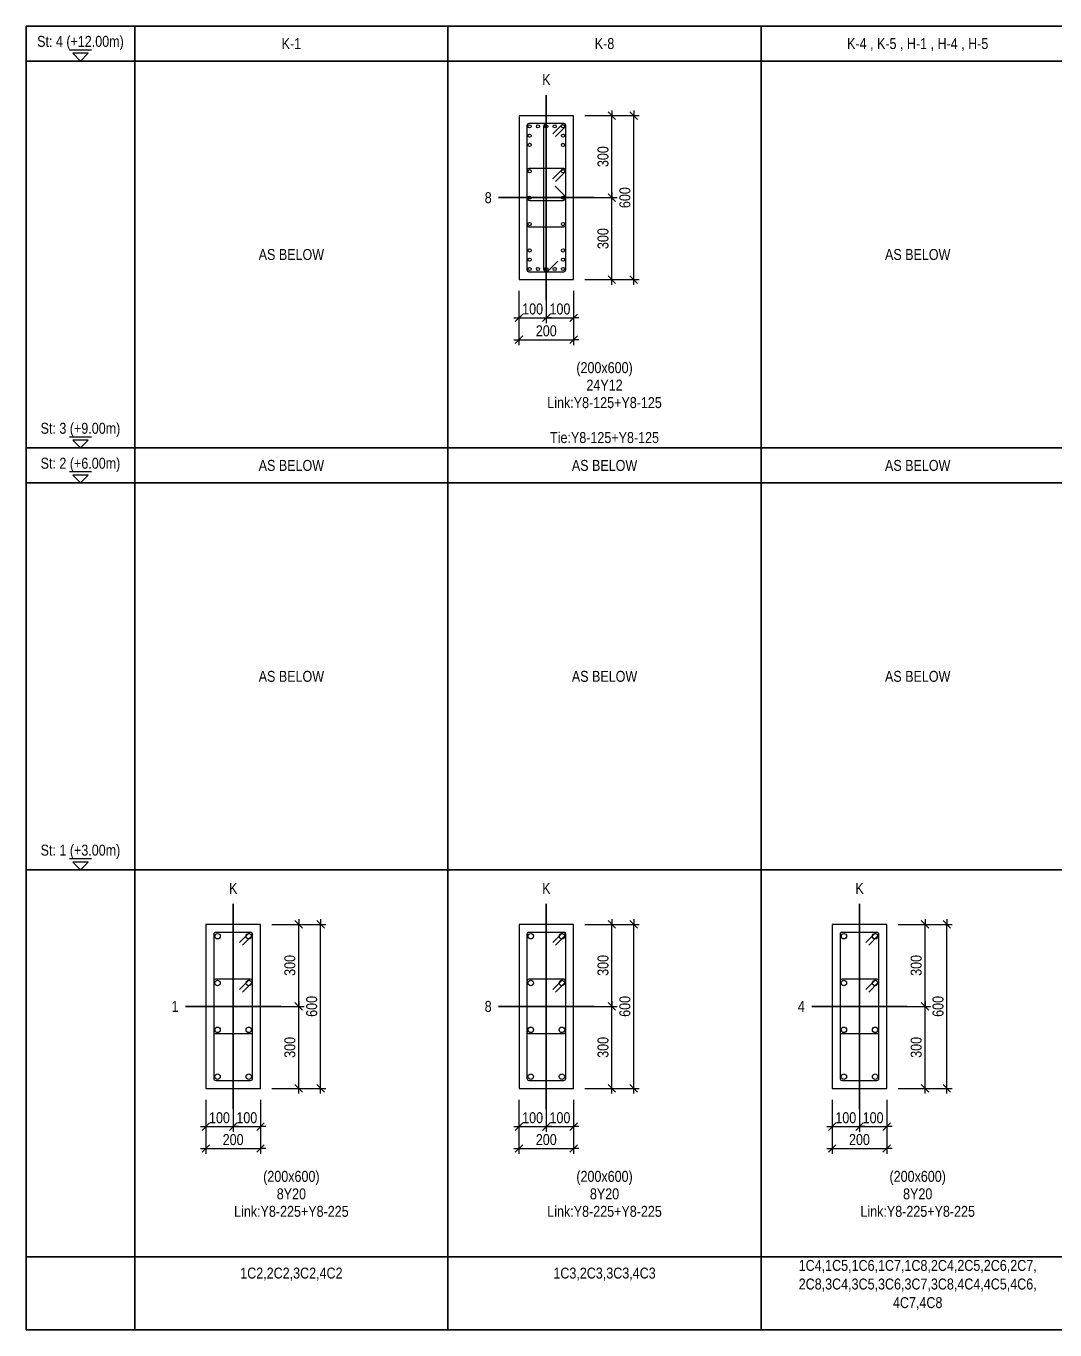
# Model space of a CAD drawing. Extents: x 0 to 206258, y -403073 to 0.
# Drawn here: x 12605 to 22017, y -175704 to -163774 of the extents above; entities that cross this region are included whole.
import ezdxf
from ezdxf.enums import TextEntityAlignment as Align
from ezdxf.lldxf.tags import DXFTag

# ---------------------------------------------------------------- set-up
doc = ezdxf.new("R2010")
doc.units = 0
doc.header["$LTSCALE"] = 1000
for name, color, linetype in [('Axis Line(Dir 1)', 8, 'CENTER2'), ('Axis Line(Dir 2)', 150, 'CENTER2'), ('Column Line(D)', 1, 'Continuous'), ('Dimension Line', 5, 'Continuous'), ('Dimension Text', 5, 'Continuous'), ('Link Line', 3, 'Continuous'), ('Rebar Label', 6, 'Continuous'), ('Rebar Line', 7, 'Continuous'), ('Top Rebar Line', 7, 'Continuous')]:
    doc.layers.add(name, color=color, linetype=linetype)
for name, color, linetype, true_color in [('Column Size Label (D)', 94, 'Continuous', 0x008100), ('Level Mark Line', 253, 'Continuous', 0x828282), ('Level Mark Text', 253, 'Continuous', 0x828282)]:
    doc.layers.add(name, color=color, linetype=linetype, true_color=true_color)
doc.styles.add('Column Size Label (D)', font='ARIALN.TTF', dxfattribs={"height": 100})
doc.styles.add('Dimension Text', font='ARIALN.TTF', dxfattribs={"height": 100})
doc.styles.add('Level Mark Text', font='ARIALN.TTF', dxfattribs={"height": 100})
doc.styles.add('Rebar Label', font='ARIALN.TTF', dxfattribs={"height": 100})
tags = doc.linetypes.add('CENTER2', pattern=[1.125, 0.75, -0.125, 0.125, -0.125]).pattern_tags.tags
tags[10:11] = [DXFTag(74, 4), DXFTag(75, 0), DXFTag(340, '0'), DXFTag(46, 0.0), DXFTag(50, 0.0), DXFTag(44, 0.0), DXFTag(45, 0.0)]
tags[8:9] = [DXFTag(74, 4), DXFTag(75, 0), DXFTag(340, '0'), DXFTag(46, 0.0), DXFTag(50, 0.0), DXFTag(44, 0.0), DXFTag(45, 0.0)]
tags[6:7] = [DXFTag(74, 4), DXFTag(75, 0), DXFTag(340, '0'), DXFTag(46, 0.0), DXFTag(50, 0.0), DXFTag(44, 0.0), DXFTag(45, 0.0)]
tags[4:5] = [DXFTag(74, 4), DXFTag(75, 0), DXFTag(340, '0'), DXFTag(46, 0.0), DXFTag(50, 0.0), DXFTag(44, 0.0), DXFTag(45, 0.0)]
doc.dimstyles.new('COLUMNSCH', dxfattribs={"dimtxt": 100, "dimasz": 30, "dimexe": 48.3, "dimexo": 103.5, "dimgap": 30, "dimtad": 1, "dimtoh": 1, "dimdec": 1, "dimlfac": 0.4, "dimdsep": 46, "dimtxsty": 'Dimension Text', "dimblk": 'PCDIM_TICK', "dimcen": 0.09, "dimclrd": 5, "dimclre": 5, "dimclrt": 5, "dimadec": 1, "dimazin": 0, "dimtp": 1, "dimtm": 1, "dimtfac": 1, "dimtdec": 4, "dimtofl": 0, "dimtmove": 0, "dimatfit": 3, "dimfxl": 1, "dimtolj": 1, "dimtzin": 0, "dimarcsym": 0})

# ---------------------------------------------------------------- blocks, each defined once
blk = doc.blocks.new('PCDIM_TICK')
at = {"layer": 'Dimension Line', "color": 0, "transparency": 33554687}
for p, q in [((1.15, 1.15), (-1.15, -1.15)), ((1.61, 0), (0, 0))]:
    blk.add_line(p, q, dxfattribs=at)
blk = doc.blocks.new('*U2508')
at = {"layer": 'Dimension Line', "color": 5, "true_color": 0x0000ff, "transparency": 16777216}
for p, q in [((17114, -166198), (17114, -166493)), ((17364, -166198), (17364, -166493)), ((17114, -166444), (17364, -166444))]:
    blk.add_line(p, q, dxfattribs=at)
at = {"layer": 'Dimension Line', "color": 5, "true_color": 0x0000ff, "transparency": 16777216, "xscale": 30, "yscale": 30, "rotation": 180.0000000000004}
blk.add_blockref('PCDIM_TICK', (17114, -166444), dxfattribs=at)
at = {"layer": 'Dimension Line', "color": 5, "true_color": 0x0000ff, "transparency": 16777216, "xscale": 30, "yscale": 30}
blk.add_blockref('PCDIM_TICK', (17364, -166444), dxfattribs=at)
at = {"layer": 'Dimension Line', "color": 5, "true_color": 0x0000ff, "transparency": 16777216, "insert": (17239, -166414), "char_height": 100, "width": 173.93, "attachment_point": 8, "style": 'Dimension Text'}
blk.add_mtext('100', dxfattribs=at)
blk = doc.blocks.new('*U2509')
at = {"layer": 'Dimension Line', "color": 5, "true_color": 0x0000ff, "transparency": 16777216}
for p, q in [((17364, -166198), (17364, -166493)), ((17614, -166198), (17614, -166493)), ((17364, -166444), (17614, -166444))]:
    blk.add_line(p, q, dxfattribs=at)
at = {"layer": 'Dimension Line', "color": 5, "true_color": 0x0000ff, "transparency": 16777216, "xscale": 30, "yscale": 30, "rotation": 180.0000000000004}
blk.add_blockref('PCDIM_TICK', (17364, -166444), dxfattribs=at)
at = {"layer": 'Dimension Line', "color": 5, "true_color": 0x0000ff, "transparency": 16777216, "xscale": 30, "yscale": 30}
blk.add_blockref('PCDIM_TICK', (17614, -166444), dxfattribs=at)
at = {"layer": 'Dimension Line', "color": 5, "true_color": 0x0000ff, "transparency": 16777216, "insert": (17489, -166414), "char_height": 100, "width": 173.93, "attachment_point": 8, "style": 'Dimension Text'}
blk.add_mtext('100', dxfattribs=at)
blk = doc.blocks.new('*U2510')
at = {"layer": 'Dimension Line', "color": 5, "true_color": 0x0000ff, "transparency": 16777216}
for p, q in [((17114, -166198), (17114, -166693)), ((17614, -166198), (17614, -166693)), ((17114, -166644), (17614, -166644))]:
    blk.add_line(p, q, dxfattribs=at)
at = {"layer": 'Dimension Line', "color": 5, "true_color": 0x0000ff, "transparency": 16777216, "xscale": 30, "yscale": 30, "rotation": 180.0000000000004}
blk.add_blockref('PCDIM_TICK', (17114, -166644), dxfattribs=at)
at = {"layer": 'Dimension Line', "color": 5, "true_color": 0x0000ff, "transparency": 16777216, "xscale": 30, "yscale": 30}
blk.add_blockref('PCDIM_TICK', (17614, -166644), dxfattribs=at)
at = {"layer": 'Dimension Line', "color": 5, "true_color": 0x0000ff, "transparency": 16777216, "insert": (17364, -166614), "char_height": 100, "width": 182.77, "attachment_point": 8, "style": 'Dimension Text'}
blk.add_mtext('200', dxfattribs=at)
blk = doc.blocks.new('*U2511')
at = {"layer": 'Dimension Line', "color": 5, "true_color": 0x0000ff, "transparency": 16777216}
for p, q in [((17718, -165344), (18013, -165344)), ((17964, -166094), (17964, -165344)), ((17718, -166094), (18013, -166094))]:
    blk.add_line(p, q, dxfattribs=at)
at = {"layer": 'Dimension Line', "color": 5, "true_color": 0x0000ff, "transparency": 16777216, "xscale": 30, "yscale": 30}
for p, rotation in [((17964, -165344), 89.99999999999447), ((17964, -166094), 269.9999999999834)]:
    blk.add_blockref('PCDIM_TICK', p, dxfattribs=dict(at, rotation=rotation))
at = {"layer": 'Dimension Line', "color": 5, "true_color": 0x0000ff, "transparency": 16777216, "insert": (17934, -165719), "char_height": 100, "width": 181.5, "attachment_point": 8, "rotation": 90, "style": 'Dimension Text'}
blk.add_mtext('300', dxfattribs=at)
blk = doc.blocks.new('*U2512')
at = {"layer": 'Dimension Line', "color": 5, "true_color": 0x0000ff, "transparency": 16777216}
for p, q in [((17718, -164594), (18013, -164594)), ((17964, -165344), (17964, -164594)), ((17718, -165344), (18013, -165344))]:
    blk.add_line(p, q, dxfattribs=at)
at = {"layer": 'Dimension Line', "color": 5, "true_color": 0x0000ff, "transparency": 16777216, "xscale": 30, "yscale": 30}
for p, rotation in [((17964, -164594), 89.99999999999447), ((17964, -165344), 269.9999999999834)]:
    blk.add_blockref('PCDIM_TICK', p, dxfattribs=dict(at, rotation=rotation))
at = {"layer": 'Dimension Line', "color": 5, "true_color": 0x0000ff, "transparency": 16777216, "insert": (17934, -164969), "char_height": 100, "width": 181.5, "attachment_point": 8, "rotation": 90, "style": 'Dimension Text'}
blk.add_mtext('300', dxfattribs=at)
blk = doc.blocks.new('*U2513')
at = {"layer": 'Dimension Line', "color": 5, "true_color": 0x0000ff, "transparency": 16777216}
for p, q in [((17718, -164594), (18213, -164594)), ((18164, -166094), (18164, -164594)), ((17718, -166094), (18213, -166094))]:
    blk.add_line(p, q, dxfattribs=at)
at = {"layer": 'Dimension Line', "color": 5, "true_color": 0x0000ff, "transparency": 16777216, "xscale": 30, "yscale": 30}
for p, rotation in [((18164, -164594), 89.99999999999447), ((18164, -166094), 269.9999999999834)]:
    blk.add_blockref('PCDIM_TICK', p, dxfattribs=dict(at, rotation=rotation))
at = {"layer": 'Dimension Line', "color": 5, "true_color": 0x0000ff, "transparency": 16777216, "insert": (18134, -165344), "char_height": 100, "width": 181.97, "attachment_point": 8, "rotation": 90, "style": 'Dimension Text'}
blk.add_mtext('600', dxfattribs=at)
blk = doc.blocks.new('*U2526')
at = {"layer": 'Dimension Line', "color": 5, "true_color": 0x0000ff, "transparency": 16777216}
for p, q in [((14249, -173598), (14249, -173893)), ((14499, -173598), (14499, -173893)), ((14249, -173844), (14499, -173844))]:
    blk.add_line(p, q, dxfattribs=at)
at = {"layer": 'Dimension Line', "color": 5, "true_color": 0x0000ff, "transparency": 16777216, "xscale": 30, "yscale": 30, "rotation": 180.0000000000004}
blk.add_blockref('PCDIM_TICK', (14249, -173844), dxfattribs=at)
at = {"layer": 'Dimension Line', "color": 5, "true_color": 0x0000ff, "transparency": 16777216, "xscale": 30, "yscale": 30}
blk.add_blockref('PCDIM_TICK', (14499, -173844), dxfattribs=at)
at = {"layer": 'Dimension Line', "color": 5, "true_color": 0x0000ff, "transparency": 16777216, "insert": (14374, -173814), "char_height": 100, "width": 173.93, "attachment_point": 8, "style": 'Dimension Text'}
blk.add_mtext('100', dxfattribs=at)
blk = doc.blocks.new('*U2527')
at = {"layer": 'Dimension Line', "color": 5, "true_color": 0x0000ff, "transparency": 16777216}
for p, q in [((14499, -173598), (14499, -173893)), ((14749, -173598), (14749, -173893)), ((14499, -173844), (14749, -173844))]:
    blk.add_line(p, q, dxfattribs=at)
at = {"layer": 'Dimension Line', "color": 5, "true_color": 0x0000ff, "transparency": 16777216, "xscale": 30, "yscale": 30, "rotation": 180.0000000000004}
blk.add_blockref('PCDIM_TICK', (14499, -173844), dxfattribs=at)
at = {"layer": 'Dimension Line', "color": 5, "true_color": 0x0000ff, "transparency": 16777216, "xscale": 30, "yscale": 30}
blk.add_blockref('PCDIM_TICK', (14749, -173844), dxfattribs=at)
at = {"layer": 'Dimension Line', "color": 5, "true_color": 0x0000ff, "transparency": 16777216, "insert": (14624, -173814), "char_height": 100, "width": 173.93, "attachment_point": 8, "style": 'Dimension Text'}
blk.add_mtext('100', dxfattribs=at)
blk = doc.blocks.new('*U2528')
at = {"layer": 'Dimension Line', "color": 5, "true_color": 0x0000ff, "transparency": 16777216}
for p, q in [((14249, -173598), (14249, -174093)), ((14749, -173598), (14749, -174093)), ((14249, -174044), (14749, -174044))]:
    blk.add_line(p, q, dxfattribs=at)
at = {"layer": 'Dimension Line', "color": 5, "true_color": 0x0000ff, "transparency": 16777216, "xscale": 30, "yscale": 30, "rotation": 180.0000000000004}
blk.add_blockref('PCDIM_TICK', (14249, -174044), dxfattribs=at)
at = {"layer": 'Dimension Line', "color": 5, "true_color": 0x0000ff, "transparency": 16777216, "xscale": 30, "yscale": 30}
blk.add_blockref('PCDIM_TICK', (14749, -174044), dxfattribs=at)
at = {"layer": 'Dimension Line', "color": 5, "true_color": 0x0000ff, "transparency": 16777216, "insert": (14499, -174014), "char_height": 100, "width": 182.77, "attachment_point": 8, "style": 'Dimension Text'}
blk.add_mtext('200', dxfattribs=at)
blk = doc.blocks.new('*U2529')
at = {"layer": 'Dimension Line', "color": 5, "true_color": 0x0000ff, "transparency": 16777216}
for p, q in [((14853, -172744), (15148, -172744)), ((15099, -173494), (15099, -172744)), ((14853, -173494), (15148, -173494))]:
    blk.add_line(p, q, dxfattribs=at)
at = {"layer": 'Dimension Line', "color": 5, "true_color": 0x0000ff, "transparency": 16777216, "xscale": 30, "yscale": 30}
for p, rotation in [((15099, -172744), 89.99999999999447), ((15099, -173494), 269.9999999999834)]:
    blk.add_blockref('PCDIM_TICK', p, dxfattribs=dict(at, rotation=rotation))
at = {"layer": 'Dimension Line', "color": 5, "true_color": 0x0000ff, "transparency": 16777216, "insert": (15069, -173119), "char_height": 100, "width": 181.5, "attachment_point": 8, "rotation": 90, "style": 'Dimension Text'}
blk.add_mtext('300', dxfattribs=at)
blk = doc.blocks.new('*U2530')
at = {"layer": 'Dimension Line', "color": 5, "true_color": 0x0000ff, "transparency": 16777216}
for p, q in [((14853, -171994), (15148, -171994)), ((15099, -172744), (15099, -171994)), ((14853, -172744), (15148, -172744))]:
    blk.add_line(p, q, dxfattribs=at)
at = {"layer": 'Dimension Line', "color": 5, "true_color": 0x0000ff, "transparency": 16777216, "xscale": 30, "yscale": 30}
for p, rotation in [((15099, -171994), 89.99999999999447), ((15099, -172744), 269.9999999999834)]:
    blk.add_blockref('PCDIM_TICK', p, dxfattribs=dict(at, rotation=rotation))
at = {"layer": 'Dimension Line', "color": 5, "true_color": 0x0000ff, "transparency": 16777216, "insert": (15069, -172369), "char_height": 100, "width": 181.5, "attachment_point": 8, "rotation": 90, "style": 'Dimension Text'}
blk.add_mtext('300', dxfattribs=at)
blk = doc.blocks.new('*U2531')
at = {"layer": 'Dimension Line', "color": 5, "true_color": 0x0000ff, "transparency": 16777216}
for p, q in [((14853, -171994), (15348, -171994)), ((15299, -173494), (15299, -171994)), ((14853, -173494), (15348, -173494))]:
    blk.add_line(p, q, dxfattribs=at)
at = {"layer": 'Dimension Line', "color": 5, "true_color": 0x0000ff, "transparency": 16777216, "xscale": 30, "yscale": 30}
for p, rotation in [((15299, -171994), 89.99999999999447), ((15299, -173494), 269.9999999999834)]:
    blk.add_blockref('PCDIM_TICK', p, dxfattribs=dict(at, rotation=rotation))
at = {"layer": 'Dimension Line', "color": 5, "true_color": 0x0000ff, "transparency": 16777216, "insert": (15269, -172744), "char_height": 100, "width": 181.97, "attachment_point": 8, "rotation": 90, "style": 'Dimension Text'}
blk.add_mtext('600', dxfattribs=at)
blk = doc.blocks.new('*U2532')
at = {"layer": 'Dimension Line', "color": 5, "true_color": 0x0000ff, "transparency": 16777216}
for p, q in [((17114, -173598), (17114, -173893)), ((17364, -173598), (17364, -173893)), ((17114, -173844), (17364, -173844))]:
    blk.add_line(p, q, dxfattribs=at)
at = {"layer": 'Dimension Line', "color": 5, "true_color": 0x0000ff, "transparency": 16777216, "xscale": 30, "yscale": 30, "rotation": 180.0000000000004}
blk.add_blockref('PCDIM_TICK', (17114, -173844), dxfattribs=at)
at = {"layer": 'Dimension Line', "color": 5, "true_color": 0x0000ff, "transparency": 16777216, "xscale": 30, "yscale": 30}
blk.add_blockref('PCDIM_TICK', (17364, -173844), dxfattribs=at)
at = {"layer": 'Dimension Line', "color": 5, "true_color": 0x0000ff, "transparency": 16777216, "insert": (17239, -173814), "char_height": 100, "width": 173.93, "attachment_point": 8, "style": 'Dimension Text'}
blk.add_mtext('100', dxfattribs=at)
blk = doc.blocks.new('*U2533')
at = {"layer": 'Dimension Line', "color": 5, "true_color": 0x0000ff, "transparency": 16777216}
for p, q in [((17364, -173598), (17364, -173893)), ((17614, -173598), (17614, -173893)), ((17364, -173844), (17614, -173844))]:
    blk.add_line(p, q, dxfattribs=at)
at = {"layer": 'Dimension Line', "color": 5, "true_color": 0x0000ff, "transparency": 16777216, "xscale": 30, "yscale": 30, "rotation": 180.0000000000004}
blk.add_blockref('PCDIM_TICK', (17364, -173844), dxfattribs=at)
at = {"layer": 'Dimension Line', "color": 5, "true_color": 0x0000ff, "transparency": 16777216, "xscale": 30, "yscale": 30}
blk.add_blockref('PCDIM_TICK', (17614, -173844), dxfattribs=at)
at = {"layer": 'Dimension Line', "color": 5, "true_color": 0x0000ff, "transparency": 16777216, "insert": (17489, -173814), "char_height": 100, "width": 173.93, "attachment_point": 8, "style": 'Dimension Text'}
blk.add_mtext('100', dxfattribs=at)
blk = doc.blocks.new('*U2534')
at = {"layer": 'Dimension Line', "color": 5, "true_color": 0x0000ff, "transparency": 16777216}
for p, q in [((17114, -173598), (17114, -174093)), ((17614, -173598), (17614, -174093)), ((17114, -174044), (17614, -174044))]:
    blk.add_line(p, q, dxfattribs=at)
at = {"layer": 'Dimension Line', "color": 5, "true_color": 0x0000ff, "transparency": 16777216, "xscale": 30, "yscale": 30, "rotation": 180.0000000000004}
blk.add_blockref('PCDIM_TICK', (17114, -174044), dxfattribs=at)
at = {"layer": 'Dimension Line', "color": 5, "true_color": 0x0000ff, "transparency": 16777216, "xscale": 30, "yscale": 30}
blk.add_blockref('PCDIM_TICK', (17614, -174044), dxfattribs=at)
at = {"layer": 'Dimension Line', "color": 5, "true_color": 0x0000ff, "transparency": 16777216, "insert": (17364, -174014), "char_height": 100, "width": 182.77, "attachment_point": 8, "style": 'Dimension Text'}
blk.add_mtext('200', dxfattribs=at)
blk = doc.blocks.new('*U2535')
at = {"layer": 'Dimension Line', "color": 5, "true_color": 0x0000ff, "transparency": 16777216}
for p, q in [((17718, -172744), (18013, -172744)), ((17964, -173494), (17964, -172744)), ((17718, -173494), (18013, -173494))]:
    blk.add_line(p, q, dxfattribs=at)
at = {"layer": 'Dimension Line', "color": 5, "true_color": 0x0000ff, "transparency": 16777216, "xscale": 30, "yscale": 30}
for p, rotation in [((17964, -172744), 89.99999999999447), ((17964, -173494), 269.9999999999834)]:
    blk.add_blockref('PCDIM_TICK', p, dxfattribs=dict(at, rotation=rotation))
at = {"layer": 'Dimension Line', "color": 5, "true_color": 0x0000ff, "transparency": 16777216, "insert": (17934, -173119), "char_height": 100, "width": 181.5, "attachment_point": 8, "rotation": 90, "style": 'Dimension Text'}
blk.add_mtext('300', dxfattribs=at)
blk = doc.blocks.new('*U2536')
at = {"layer": 'Dimension Line', "color": 5, "true_color": 0x0000ff, "transparency": 16777216}
for p, q in [((17718, -171994), (18013, -171994)), ((17964, -172744), (17964, -171994)), ((17718, -172744), (18013, -172744))]:
    blk.add_line(p, q, dxfattribs=at)
at = {"layer": 'Dimension Line', "color": 5, "true_color": 0x0000ff, "transparency": 16777216, "xscale": 30, "yscale": 30}
for p, rotation in [((17964, -171994), 89.99999999999447), ((17964, -172744), 269.9999999999834)]:
    blk.add_blockref('PCDIM_TICK', p, dxfattribs=dict(at, rotation=rotation))
at = {"layer": 'Dimension Line', "color": 5, "true_color": 0x0000ff, "transparency": 16777216, "insert": (17934, -172369), "char_height": 100, "width": 181.5, "attachment_point": 8, "rotation": 90, "style": 'Dimension Text'}
blk.add_mtext('300', dxfattribs=at)
blk = doc.blocks.new('*U2537')
at = {"layer": 'Dimension Line', "color": 5, "true_color": 0x0000ff, "transparency": 16777216}
for p, q in [((17718, -171994), (18213, -171994)), ((18164, -173494), (18164, -171994)), ((17718, -173494), (18213, -173494))]:
    blk.add_line(p, q, dxfattribs=at)
at = {"layer": 'Dimension Line', "color": 5, "true_color": 0x0000ff, "transparency": 16777216, "xscale": 30, "yscale": 30}
for p, rotation in [((18164, -171994), 89.99999999999447), ((18164, -173494), 269.9999999999834)]:
    blk.add_blockref('PCDIM_TICK', p, dxfattribs=dict(at, rotation=rotation))
at = {"layer": 'Dimension Line', "color": 5, "true_color": 0x0000ff, "transparency": 16777216, "insert": (18134, -172744), "char_height": 100, "width": 181.97, "attachment_point": 8, "rotation": 90, "style": 'Dimension Text'}
blk.add_mtext('600', dxfattribs=at)
blk = doc.blocks.new('*U2538')
at = {"layer": 'Dimension Line', "color": 5, "true_color": 0x0000ff, "transparency": 16777216}
for p, q in [((19979, -173598), (19979, -173893)), ((20229, -173598), (20229, -173893)), ((19979, -173844), (20229, -173844))]:
    blk.add_line(p, q, dxfattribs=at)
at = {"layer": 'Dimension Line', "color": 5, "true_color": 0x0000ff, "transparency": 16777216, "xscale": 30, "yscale": 30, "rotation": 180.0000000000004}
blk.add_blockref('PCDIM_TICK', (19979, -173844), dxfattribs=at)
at = {"layer": 'Dimension Line', "color": 5, "true_color": 0x0000ff, "transparency": 16777216, "xscale": 30, "yscale": 30}
blk.add_blockref('PCDIM_TICK', (20229, -173844), dxfattribs=at)
at = {"layer": 'Dimension Line', "color": 5, "true_color": 0x0000ff, "transparency": 16777216, "insert": (20104, -173814), "char_height": 100, "width": 173.93, "attachment_point": 8, "style": 'Dimension Text'}
blk.add_mtext('100', dxfattribs=at)
blk = doc.blocks.new('*U2539')
at = {"layer": 'Dimension Line', "color": 5, "true_color": 0x0000ff, "transparency": 16777216}
for p, q in [((20229, -173598), (20229, -173893)), ((20479, -173598), (20479, -173893)), ((20229, -173844), (20479, -173844))]:
    blk.add_line(p, q, dxfattribs=at)
at = {"layer": 'Dimension Line', "color": 5, "true_color": 0x0000ff, "transparency": 16777216, "xscale": 30, "yscale": 30, "rotation": 180.0000000000004}
blk.add_blockref('PCDIM_TICK', (20229, -173844), dxfattribs=at)
at = {"layer": 'Dimension Line', "color": 5, "true_color": 0x0000ff, "transparency": 16777216, "xscale": 30, "yscale": 30}
blk.add_blockref('PCDIM_TICK', (20479, -173844), dxfattribs=at)
at = {"layer": 'Dimension Line', "color": 5, "true_color": 0x0000ff, "transparency": 16777216, "insert": (20354, -173814), "char_height": 100, "width": 173.93, "attachment_point": 8, "style": 'Dimension Text'}
blk.add_mtext('100', dxfattribs=at)
blk = doc.blocks.new('*U2540')
at = {"layer": 'Dimension Line', "color": 5, "true_color": 0x0000ff, "transparency": 16777216}
for p, q in [((19979, -173598), (19979, -174093)), ((20479, -173598), (20479, -174093)), ((19979, -174044), (20479, -174044))]:
    blk.add_line(p, q, dxfattribs=at)
at = {"layer": 'Dimension Line', "color": 5, "true_color": 0x0000ff, "transparency": 16777216, "xscale": 30, "yscale": 30, "rotation": 180.0000000000004}
blk.add_blockref('PCDIM_TICK', (19979, -174044), dxfattribs=at)
at = {"layer": 'Dimension Line', "color": 5, "true_color": 0x0000ff, "transparency": 16777216, "xscale": 30, "yscale": 30}
blk.add_blockref('PCDIM_TICK', (20479, -174044), dxfattribs=at)
at = {"layer": 'Dimension Line', "color": 5, "true_color": 0x0000ff, "transparency": 16777216, "insert": (20229, -174014), "char_height": 100, "width": 182.77, "attachment_point": 8, "style": 'Dimension Text'}
blk.add_mtext('200', dxfattribs=at)
blk = doc.blocks.new('*U2541')
at = {"layer": 'Dimension Line', "color": 5, "true_color": 0x0000ff, "transparency": 16777216}
for p, q in [((20583, -172744), (20878, -172744)), ((20829, -173494), (20829, -172744)), ((20583, -173494), (20878, -173494))]:
    blk.add_line(p, q, dxfattribs=at)
at = {"layer": 'Dimension Line', "color": 5, "true_color": 0x0000ff, "transparency": 16777216, "xscale": 30, "yscale": 30}
for p, rotation in [((20829, -172744), 89.99999999999447), ((20829, -173494), 269.9999999999834)]:
    blk.add_blockref('PCDIM_TICK', p, dxfattribs=dict(at, rotation=rotation))
at = {"layer": 'Dimension Line', "color": 5, "true_color": 0x0000ff, "transparency": 16777216, "insert": (20799, -173119), "char_height": 100, "width": 181.5, "attachment_point": 8, "rotation": 90, "style": 'Dimension Text'}
blk.add_mtext('300', dxfattribs=at)
blk = doc.blocks.new('*U2542')
at = {"layer": 'Dimension Line', "color": 5, "true_color": 0x0000ff, "transparency": 16777216}
for p, q in [((20583, -171994), (20878, -171994)), ((20829, -172744), (20829, -171994)), ((20583, -172744), (20878, -172744))]:
    blk.add_line(p, q, dxfattribs=at)
at = {"layer": 'Dimension Line', "color": 5, "true_color": 0x0000ff, "transparency": 16777216, "xscale": 30, "yscale": 30}
for p, rotation in [((20829, -171994), 89.99999999999447), ((20829, -172744), 269.9999999999834)]:
    blk.add_blockref('PCDIM_TICK', p, dxfattribs=dict(at, rotation=rotation))
at = {"layer": 'Dimension Line', "color": 5, "true_color": 0x0000ff, "transparency": 16777216, "insert": (20799, -172369), "char_height": 100, "width": 181.5, "attachment_point": 8, "rotation": 90, "style": 'Dimension Text'}
blk.add_mtext('300', dxfattribs=at)
blk = doc.blocks.new('*U2543')
at = {"layer": 'Dimension Line', "color": 5, "true_color": 0x0000ff, "transparency": 16777216}
for p, q in [((20583, -171994), (21078, -171994)), ((21029, -173494), (21029, -171994)), ((20583, -173494), (21078, -173494))]:
    blk.add_line(p, q, dxfattribs=at)
at = {"layer": 'Dimension Line', "color": 5, "true_color": 0x0000ff, "transparency": 16777216, "xscale": 30, "yscale": 30}
for p, rotation in [((21029, -171994), 89.99999999999447), ((21029, -173494), 269.9999999999834)]:
    blk.add_blockref('PCDIM_TICK', p, dxfattribs=dict(at, rotation=rotation))
at = {"layer": 'Dimension Line', "color": 5, "true_color": 0x0000ff, "transparency": 16777216, "insert": (20999, -172744), "char_height": 100, "width": 181.97, "attachment_point": 8, "rotation": 90, "style": 'Dimension Text'}
blk.add_mtext('600', dxfattribs=at)

msp = doc.modelspace()

# ---------------------------------------------------------------- linework, layer by layer
at = {"layer": 'Axis Line(Dir 1)', "transparency": 33554687}
for points in [[(17801.93, -165344.284), (16926.93, -165344.284)], [(14936.93, -172744.284), (14061.93, -172744.284)], [(17801.93, -172744.284), (16926.93, -172744.284)], [(20666.93, -172744.284), (19791.93, -172744.284)]]:
    msp.add_lwpolyline(points, close=True, dxfattribs=at)
at = {"layer": 'Axis Line(Dir 2)', "transparency": 33554687}
for points in [[(17364.43, -164406.784), (17364.43, -166281.784)], [(14499.43, -171806.784), (14499.43, -173681.784)], [(17364.43, -171806.784), (17364.43, -173681.784)], [(20229.43, -171806.784), (20229.43, -173681.784)]]:
    msp.add_lwpolyline(points, close=True, dxfattribs=at)
at = {"layer": 'Column Line(D)', "transparency": 33554687}
for points in [[(17114.43, -166094.284), (17614.43, -166094.284), (17614.43, -164594.284), (17114.43, -164594.284)], [(14249.43, -173494.284), (14749.43, -173494.284), (14749.43, -171994.284), (14249.43, -171994.284)], [(17114.43, -173494.284), (17614.43, -173494.284), (17614.43, -171994.284), (17114.43, -171994.284)], [(19979.43, -173494.284), (20479.43, -173494.284), (20479.43, -171994.284), (19979.43, -171994.284)]]:
    msp.add_lwpolyline(points, close=True, dxfattribs=at)
at = {"layer": 'Dimension Line', "transparency": 33554687}
for points in [[(12604.79, -163774.284), (42249.43, -163774.284)], [(12604.79, -163774.284), (42249.43, -163774.284)], [(12604.79, -163774.284), (12604.79, -175704.284)], [(13599.43, -163774.284), (13599.43, -175704.284)], [(13599.43, -163774.284), (13599.43, -175704.284)], [(16464.43, -163774.284), (16464.43, -175704.284)], [(19329.43, -163774.284), (19329.43, -175704.284)], [(12604.79, -164094.284), (42249.43, -164094.284)], [(12604.79, -167634.284), (42249.43, -167634.284)], [(12604.79, -167954.284), (42249.43, -167954.284)], [(12604.79, -171494.284), (42249.43, -171494.284)], [(12604.79, -175034.284), (42249.43, -175034.284)], [(12604.79, -175704.284), (42249.43, -175704.284)]]:
    msp.add_lwpolyline(points, close=True, dxfattribs=at)
at = {"layer": 'Level Mark Line', "transparency": 33554687}
for points in [[(13202.11, -163994.284), (13002.11, -163994.284)], [(13102.11, -164094.284), (13172.821, -164023.573), (13031.4, -164023.573), (13102.11, -164094.284)], [(13202.11, -167534.284), (13002.11, -167534.284)], [(13102.11, -167634.284), (13172.821, -167563.573), (13031.4, -167563.573), (13102.11, -167634.284)], [(13202.11, -167854.284), (13002.11, -167854.284)], [(13102.11, -167954.284), (13172.821, -167883.573), (13031.4, -167883.573), (13102.11, -167954.284)], [(13202.11, -171394.284), (13002.11, -171394.284)], [(13102.11, -171494.284), (13172.821, -171423.573), (13031.4, -171423.573), (13102.11, -171494.284)]]:
    msp.add_lwpolyline(points, dxfattribs=at)
at = {"layer": 'Link Line', "transparency": 33554687}
for points in [[(17448.416, -164785.046), (17536.804, -164696.658, 0.668178638), (17524.43, -164666.784), (17204.43, -164666.784, 0.414213562), (17186.93, -164684.284), (17186.93, -165593.034, 0.414213562), (17204.43, -165610.534), (17524.43, -165610.534, 0.414213562), (17541.93, -165593.034), (17541.93, -164684.284, 0.668178638), (17512.056, -164671.909), (17423.667, -164760.298)], [(17448.416, -165196.296), (17536.804, -165107.908, 0.668178638), (17524.43, -165078.034), (17204.43, -165078.034, 0.414213562), (17186.93, -165095.534), (17186.93, -166004.284, 0.414213562), (17204.43, -166021.784), (17524.43, -166021.784, 0.414213562), (17541.93, -166004.284), (17541.93, -165095.534, 0.668178638), (17512.056, -165083.159), (17423.667, -165171.548)], [(14583.416, -172185.046), (14671.804, -172096.658, 0.668178638), (14659.43, -172066.784), (14339.43, -172066.784, 0.414213562), (14321.93, -172084.284), (14321.93, -172975.95, 0.414213562), (14339.43, -172993.45), (14659.43, -172993.45, 0.414213562), (14676.93, -172975.95), (14676.93, -172084.284, 0.668178638), (14647.056, -172071.909), (14558.667, -172160.298)], [(17448.416, -172185.046), (17536.804, -172096.658, 0.668178638), (17524.43, -172066.784), (17204.43, -172066.784, 0.414213562), (17186.93, -172084.284), (17186.93, -172975.95, 0.414213562), (17204.43, -172993.45), (17524.43, -172993.45, 0.414213562), (17541.93, -172975.95), (17541.93, -172084.284, 0.668178638), (17512.056, -172071.909), (17423.667, -172160.298)], [(20313.416, -172185.046), (20401.804, -172096.658, 0.668178638), (20389.43, -172066.784), (20069.43, -172066.784, 0.414213562), (20051.93, -172084.284), (20051.93, -172975.95, 0.414213562), (20069.43, -172993.45), (20389.43, -172993.45, 0.414213562), (20406.93, -172975.95), (20406.93, -172084.284, 0.668178638), (20377.056, -172071.909), (20288.667, -172160.298)], [(14583.416, -172613.38), (14671.804, -172524.991, 0.668178638), (14659.43, -172495.117), (14339.43, -172495.117, 0.414213562), (14321.93, -172512.617), (14321.93, -173404.284, 0.414213562), (14339.43, -173421.784), (14659.43, -173421.784, 0.414213562), (14676.93, -173404.284), (14676.93, -172512.617, 0.668178638), (14647.056, -172500.243), (14558.667, -172588.631)], [(17448.416, -172613.38), (17536.804, -172524.991, 0.668178638), (17524.43, -172495.117), (17204.43, -172495.117, 0.414213562), (17186.93, -172512.617), (17186.93, -173404.284, 0.414213562), (17204.43, -173421.784), (17524.43, -173421.784, 0.414213562), (17541.93, -173404.284), (17541.93, -172512.617, 0.668178638), (17512.056, -172500.243), (17423.667, -172588.631)], [(20313.416, -172613.38), (20401.804, -172524.991, 0.668178638), (20389.43, -172495.117), (20069.43, -172495.117, 0.414213562), (20051.93, -172512.617), (20051.93, -173404.284, 0.414213562), (20069.43, -173421.784), (20389.43, -173421.784, 0.414213562), (20406.93, -173404.284), (20406.93, -172512.617, 0.668178638), (20377.056, -172500.243), (20288.667, -172588.631)]]:
    msp.add_lwpolyline(points, format="xyb", dxfattribs=at)
at = {"layer": 'Rebar Line', "transparency": 33554687}
for centre, radius in [((17211.93, -164691.784), 15), ((17288.18, -164691.784), 15), ((17364.43, -164691.784), 15), ((17440.68, -164691.784), 15), ((17516.93, -164691.784), 15), ((17211.93, -164776.784), 15), ((17211.93, -164861.784), 15), ((17516.93, -164776.784), 15), ((17516.93, -164861.784), 15), ((17211.93, -165103.034), 15), ((17516.93, -165103.034), 15), ((17211.93, -165344.284), 15), ((17516.93, -165344.284), 15), ((17211.93, -165585.534), 15), ((17516.93, -165585.534), 15), ((17211.93, -165826.784), 15), ((17516.93, -165826.784), 15), ((17211.93, -165911.784), 15), ((17516.93, -165911.784), 15), ((17211.93, -165996.784), 15), ((17288.18, -165996.784), 15), ((17364.43, -165996.784), 15), ((17440.68, -165996.784), 15), ((17516.93, -165996.784), 15), ((14356.93, -172101.784), 25), ((14641.93, -172101.784), 25), ((17221.93, -172101.784), 25), ((17506.93, -172101.784), 25), ((20086.93, -172101.784), 25), ((20371.93, -172101.784), 25), ((14356.93, -172530.117), 25), ((14641.93, -172530.117), 25), ((17221.93, -172530.117), 25), ((17506.93, -172530.117), 25), ((20086.93, -172530.117), 25), ((20371.93, -172530.117), 25), ((14356.93, -172958.45), 25), ((14641.93, -172958.45), 25), ((17221.93, -172958.45), 25), ((17506.93, -172958.45), 25), ((20086.93, -172958.45), 25), ((20371.93, -172958.45), 25), ((14356.93, -173386.784), 25), ((14641.93, -173386.784), 25), ((17221.93, -173386.784), 25), ((17506.93, -173386.784), 25), ((20086.93, -173386.784), 25), ((20371.93, -173386.784), 25)]:
    msp.add_circle(centre, radius, dxfattribs=at)
at = {"layer": 'Top Rebar Line', "transparency": 33554687}
for points in [[(17489.43, -164666.784), (17364.43, -164666.784, 0.414213562), (17339.43, -164691.784), (17339.43, -165996.784, 0.668178638), (17382.108, -166014.461), (17470.496, -165926.073)], [(17186.93, -165219.284), (17186.93, -165344.284, 0.414213562), (17211.93, -165369.284), (17516.93, -165369.284, 0.668178638), (17534.608, -165326.606), (17446.219, -165238.218)]]:
    msp.add_lwpolyline(points, format="xyb", dxfattribs=at)

# ---------------------------------------------------------------- texts
at = {"layer": 'Column Size Label (D)', "transparency": 33554687, "style": 'Column Size Label (D)'}
for p in [(17896.93, -166979.284), (15031.93, -174379.284), (17896.93, -174379.284), (20761.93, -174379.284)]:
    msp.add_text('(200x600)', height=100, dxfattribs=at).set_placement(p, align=Align.BOTTOM_CENTER)
at = {"layer": 'Dimension Text', "transparency": 33554687, "style": 'Dimension Text'}
for s, p in [('K-1', (15031.93, -163934.284)), ('K-8', (17896.93, -163934.284)), ('K-4 , K-5 , H-1 , H-4 , H-5', (20761.93, -163934.284)), ('AS BELOW', (15031.93, -165864.284)), ('AS BELOW', (20761.93, -165864.284)), ('AS BELOW', (15031.93, -167794.284)), ('AS BELOW', (17896.93, -167794.284)), ('AS BELOW', (20761.93, -167794.284)), ('AS BELOW', (15031.93, -169724.284)), ('AS BELOW', (17896.93, -169724.284)), ('AS BELOW', (20761.93, -169724.284))]:
    msp.add_text(s, height=100, dxfattribs=at).set_placement(p, align=Align.MIDDLE_CENTER)
for p in [(17364.43, -164344.284), (14499.43, -171744.284), (17364.43, -171744.284), (20229.43, -171744.284)]:
    msp.add_text('K', height=100, dxfattribs=at).set_placement(p, align=Align.BOTTOM_CENTER)
for s, p in [('8', (16864.43, -165344.284)), ('1', (13999.43, -172744.284)), ('8', (16864.43, -172744.284)), ('4', (19729.43, -172744.284))]:
    msp.add_text(s, height=100, dxfattribs=at).set_placement(p, align=Align.MIDDLE_RIGHT)
at = {"layer": 'Level Mark Text', "transparency": 33554687, "style": 'Level Mark Text'}
for s, p in [('St: 4 (+12.00m)', (13102.11, -163994.284)), ('St: 3 (+9.00m)', (13102.11, -167534.284)), ('St: 2 (+6.00m)', (13102.11, -167854.284)), ('St: 1 (+3.00m)', (13102.11, -171394.284))]:
    msp.add_text(s, height=100, dxfattribs=at).set_placement(p, align=Align.BOTTOM_CENTER)
at = {"layer": 'Rebar Label', "transparency": 33554687, "style": 'Rebar Label'}
for s, p in [('24Y12', (17896.93, -167139.284)), ('Link:Y8-125+Y8-125', (17896.93, -167299.284)), ('Tie:Y8-125+Y8-125', (17896.93, -167619.284)), ('8Y20', (15031.93, -174539.284)), ('8Y20', (17896.93, -174539.284)), ('8Y20', (20761.93, -174539.284)), ('Link:Y8-225+Y8-225', (15031.93, -174699.284)), ('Link:Y8-225+Y8-225', (17896.93, -174699.284)), ('Link:Y8-225+Y8-225', (20761.93, -174699.284))]:
    msp.add_text(s, height=100, dxfattribs=at).set_placement(p, align=Align.BOTTOM_CENTER)
for s, p in [('1C4,1C5,1C6,1C7,1C8,2C4,2C5,2C6,2C7,', (20761.93, -175114.284)), ('1C2,2C2,3C2,4C2', (15031.93, -175184.284)), ('1C3,2C3,3C3,4C3', (17896.93, -175184.284)), ('2C8,3C4,3C5,3C6,3C7,3C8,4C4,4C5,4C6,', (20761.93, -175284.284)), ('4C7,4C8', (20761.93, -175454.284))]:
    msp.add_text(s, height=100, dxfattribs=at).set_placement(p, align=Align.MIDDLE_CENTER)

# ---------------------------------------------------------------- dimensions: what is measured, and where the dimension line sits
at = {"layer": 'Dimension Line', "transparency": 33554687}
for p1, p2, distance, picture, middle in [((17614.43, -165344.284), (17614.43, -164594.284), -350, '*U2512', (17964.43, -164969.284)), ((17614.43, -166094.284), (17614.43, -164594.284), -550, '*U2513', (18164.43, -165344.284)), ((17614.43, -166094.284), (17614.43, -165344.284), -350, '*U2511', (17964.43, -165719.284)), ((17114.43, -166094.284), (17364.43, -166094.284), -350, '*U2508', (17239.43, -166444.284)), ((17114.43, -166094.284), (17614.43, -166094.284), -550, '*U2510', (17364.43, -166644.284)), ((17364.43, -166094.284), (17614.43, -166094.284), -350, '*U2509', (17489.43, -166444.284)), ((14749.43, -172744.284), (14749.43, -171994.284), -350, '*U2530', (15099.43, -172369.284)), ((14749.43, -173494.284), (14749.43, -171994.284), -550, '*U2531', (15299.43, -172744.284)), ((17614.43, -172744.284), (17614.43, -171994.284), -350, '*U2536', (17964.43, -172369.284)), ((17614.43, -173494.284), (17614.43, -171994.284), -550, '*U2537', (18164.43, -172744.284)), ((20479.43, -172744.284), (20479.43, -171994.284), -350, '*U2542', (20829.43, -172369.284)), ((20479.43, -173494.284), (20479.43, -171994.284), -550, '*U2543', (21029.43, -172744.284)), ((14749.43, -173494.284), (14749.43, -172744.284), -350, '*U2529', (15099.43, -173119.284)), ((17614.43, -173494.284), (17614.43, -172744.284), -350, '*U2535', (17964.43, -173119.284)), ((20479.43, -173494.284), (20479.43, -172744.284), -350, '*U2541', (20829.43, -173119.284)), ((14249.43, -173494.284), (14499.43, -173494.284), -350, '*U2526', (14374.43, -173844.284)), ((14249.43, -173494.284), (14749.43, -173494.284), -550, '*U2528', (14499.43, -174044.284)), ((14499.43, -173494.284), (14749.43, -173494.284), -350, '*U2527', (14624.43, -173844.284)), ((17114.43, -173494.284), (17364.43, -173494.284), -350, '*U2532', (17239.43, -173844.284)), ((17114.43, -173494.284), (17614.43, -173494.284), -550, '*U2534', (17364.43, -174044.284)), ((17364.43, -173494.284), (17614.43, -173494.284), -350, '*U2533', (17489.43, -173844.284)), ((19979.43, -173494.284), (20229.43, -173494.284), -350, '*U2538', (20104.43, -173844.284)), ((19979.43, -173494.284), (20479.43, -173494.284), -550, '*U2540', (20229.43, -174044.284)), ((20229.43, -173494.284), (20479.43, -173494.284), -350, '*U2539', (20354.43, -173844.284))]:
    dim = msp.add_aligned_dim(p1=p1, p2=p2, distance=distance, dimstyle='COLUMNSCH', override={"dimscale": 1, "dimtxt": 100, "dimasz": 30, "dimexe": 48.3, "dimexo": 103.5, "dimgap": 30, "dimtad": 1, "dimtih": 0, "dimdec": 1, "dimlfac": 0.4, "dimzin": 8, "dimlunit": 2, "dimpost": '', "dimtxsty": 'Dimension Text', "dimblk": 'PCDIM_TICK', "dimse1": 0, "dimse2": 0, "dimsd2": 0, "dimclrd": 5, "dimclre": 5, "dimclrt": 5, "dimaunit": 0, "dimadec": 1, "dimazin": 0, "dimtol": 0, "dimtp": 1, "dimtm": 1, "dimtmove": 0}, dxfattribs=at)
    dim.commit()
    dim.dimension.update_dxf_attribs({"geometry": picture, "text_midpoint": middle})

doc.saveas('drawing.dxf')
